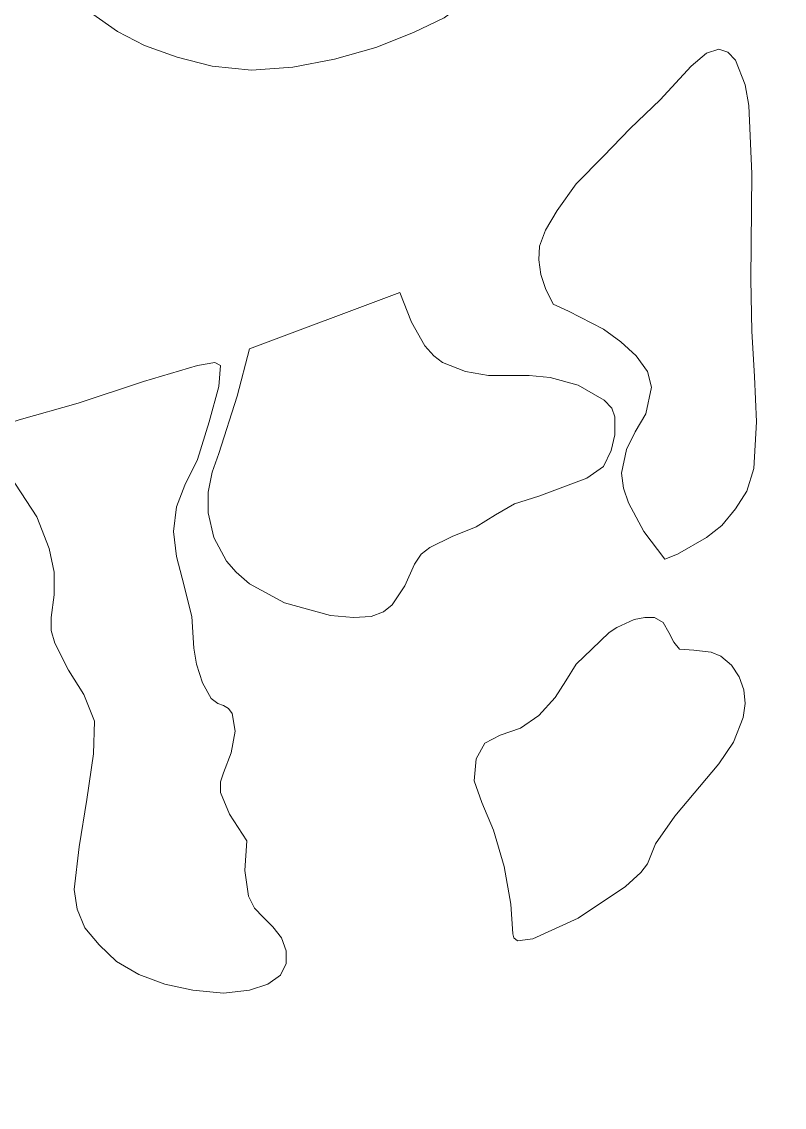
# Model space of a CAD drawing. Header units: centimetres. Extents: x -9.5 to 4.7, y -9.1 to 10.1.
# Drawn here: x -6.871 to -5.005, y -4.301 to -1.647 of the extents above; entities that cross this region are included whole.
import ezdxf

# ---------------------------------------------------------------- set-up
doc = ezdxf.new("R2010")
doc.units = ezdxf.units.CM
doc.header["$MEASUREMENT"] = 0
doc.layers.add('layer 1', color=7, linetype='Continuous')

msp = doc.modelspace()

# ---------------------------------------------------------------- linework, layer by layer
at = {"layer": 'layer 1', "color": 242, "lineweight": 9}
for points, knots in [([(-3.14019, -9.10151), (-3.14019, -9.10151), (-9.54723, -9.10249), (-9.54723, -9.10249), (-9.54723, -9.10249), (-9.54723, -9.10249), (-9.54723, 10.11864), (-9.54723, 10.11864), (-9.54723, 10.11864), (-9.54723, 10.11864), (-3.14019, 10.11864), (-3.14019, 10.11864), (-3.14019, 10.11864), (-3.14019, 10.11864), (-3.14019, -9.10151), (-3.14019, -9.10151)], [0, 0, 0, 0, 0.2, 0.2, 0.2, 0.2, 0.4, 0.4, 0.4, 0.4, 0.6, 0.6, 0.6, 0.6, 1, 1, 1, 1]), ([(-6.7655, -1.57415), (-6.7655, -1.57415), (-6.73276, -1.6031), (-6.73276, -1.6031), (-6.73276, -1.6031), (-6.73276, -1.6031), (-6.63594, -1.67065), (-6.63594, -1.67065), (-6.63594, -1.67065), (-6.63594, -1.67065), (-6.57009, -1.70452), (-6.57009, -1.70452), (-6.57009, -1.70452), (-6.57009, -1.70452), (-6.49, -1.73347), (-6.49, -1.73347), (-6.49, -1.73347), (-6.49, -1.73347), (-6.40493, -1.75533), (-6.40493, -1.75533), (-6.40493, -1.75533), (-6.40493, -1.75533), (-6.30847, -1.76498), (-6.30847, -1.76498), (-6.30847, -1.76498), (-6.30847, -1.76498), (-6.20702, -1.75769), (-6.20702, -1.75769), (-6.20702, -1.75769), (-6.20702, -1.75769), (-6.10558, -1.73839), (-6.10558, -1.73839), (-6.10558, -1.73839), (-6.10558, -1.73839), (-6.00413, -1.70944), (-6.00413, -1.70944), (-6.00413, -1.70944), (-6.00413, -1.70944), (-5.9123, -1.67321), (-5.9123, -1.67321), (-5.9123, -1.67321), (-5.9123, -1.67321), (-5.83684, -1.63697), (-5.83684, -1.63697), (-5.83684, -1.63697), (-5.83684, -1.63697), (-5.78024, -1.59581), (-5.78024, -1.59581), (-5.78024, -1.59581), (-5.78024, -1.59581), (-5.74963, -1.55957), (-5.74963, -1.55957), (-5.74963, -1.55957), (-5.74963, -1.55957), (-5.745, -1.545), (-5.745, -1.545), (-5.745, -1.545), (-5.745, -1.545), (-5.74714, -1.53062), (-5.74714, -1.53062), (-5.74714, -1.53062), (-5.74714, -1.53062), (-5.77811, -1.49202), (-5.77811, -1.49202), (-5.77811, -1.49202), (-5.77811, -1.49202), (-5.81085, -1.46051), (-5.81085, -1.46051), (-5.81085, -1.46051), (-5.81085, -1.46051), (-5.84147, -1.4292), (-5.84147, -1.4292), (-5.84147, -1.4292), (-5.84147, -1.4292), (-5.86745, -1.37347), (-5.86745, -1.37347), (-5.86745, -1.37347), (-5.86745, -1.37347), (-5.88418, -1.34688), (-5.88418, -1.34688), (-5.88418, -1.34688), (-5.88418, -1.34688), (-5.90767, -1.33487), (-5.90767, -1.33487), (-5.90767, -1.33487), (-5.90767, -1.33487), (-5.93366, -1.3325), (-5.93366, -1.3325), (-5.93366, -1.3325), (-5.93366, -1.3325), (-5.96427, -1.33979), (-5.96427, -1.33979), (-5.96427, -1.33979), (-5.96427, -1.33979), (-6.01374, -1.36145), (-6.01374, -1.36145), (-6.01374, -1.36145), (-6.01374, -1.36145), (-6.03724, -1.37347), (-6.03724, -1.37347), (-6.03724, -1.37347), (-6.03724, -1.37347), (-6.05361, -1.36874), (-6.05361, -1.36874), (-6.05361, -1.36874), (-6.05361, -1.36874), (-6.08671, -1.34688), (-6.08671, -1.34688), (-6.08671, -1.34688), (-6.08671, -1.34688), (-6.10558, -1.32285), (-6.10558, -1.32285), (-6.10558, -1.32285), (-6.10558, -1.32285), (-6.11982, -1.2939), (-6.11982, -1.2939), (-6.11982, -1.2939), (-6.11982, -1.2939), (-6.12444, -1.25274), (-6.12444, -1.25274), (-6.12444, -1.25274), (-6.12444, -1.25274), (-6.12195, -1.20193), (-6.12195, -1.20193), (-6.12195, -1.20193), (-6.12195, -1.20193), (-6.11982, -1.14876), (-6.11982, -1.14876), (-6.11982, -1.14876), (-6.11982, -1.14876), (-6.12907, -1.11745), (-6.12907, -1.11745), (-6.12907, -1.11745), (-6.12907, -1.11745), (-6.1458, -1.09578), (-6.1458, -1.09578), (-6.1458, -1.09578), (-6.1458, -1.09578), (-6.1668, -1.08121), (-6.1668, -1.08121), (-6.1668, -1.08121), (-6.1668, -1.08121), (-6.21414, -1.06427), (-6.21414, -1.06427), (-6.21414, -1.06427), (-6.21414, -1.06427), (-6.23052, -1.05462), (-6.23052, -1.05462), (-6.23052, -1.05462), (-6.23052, -1.05462), (-6.23763, -1.03532), (-6.23763, -1.03532), (-6.23763, -1.03532), (-6.23763, -1.03532), (-6.24475, -1.01602), (-6.24475, -1.01602), (-6.24475, -1.01602), (-6.24475, -1.01602), (-6.2565, -1.00637), (-6.2565, -1.00637), (-6.2565, -1.00637), (-6.2565, -1.00637), (-6.28711, -1.00145), (-6.28711, -1.00145), (-6.28711, -1.00145), (-6.28711, -1.00145), (-6.35794, -1.01602), (-6.35794, -1.01602), (-6.35794, -1.01602), (-6.35794, -1.01602), (-6.40956, -1.03296), (-6.40956, -1.03296), (-6.40956, -1.03296), (-6.40956, -1.03296), (-6.48039, -1.06191), (-6.48039, -1.06191), (-6.48039, -1.06191), (-6.48039, -1.06191), (-6.57222, -1.10543), (-6.57222, -1.10543), (-6.57222, -1.10543), (-6.57222, -1.10543), (-6.59109, -1.19228), (-6.59109, -1.19228), (-6.59109, -1.19228), (-6.59109, -1.19228), (-6.60533, -1.26476), (-6.60533, -1.26476), (-6.60533, -1.26476), (-6.60533, -1.26476), (-6.61245, -1.3325), (-6.61245, -1.3325), (-6.61245, -1.3325), (-6.61245, -1.3325), (-6.61956, -1.35417), (-6.61956, -1.35417), (-6.61956, -1.35417), (-6.61956, -1.35417), (-6.63843, -1.36874), (-6.63843, -1.36874), (-6.63843, -1.36874), (-6.63843, -1.36874), (-6.69716, -1.38804), (-6.69716, -1.38804), (-6.69716, -1.38804), (-6.69716, -1.38804), (-6.75625, -1.40261), (-6.75625, -1.40261), (-6.75625, -1.40261), (-6.75625, -1.40261), (-6.77511, -1.41226), (-6.77511, -1.41226), (-6.77511, -1.41226), (-6.77511, -1.41226), (-6.78223, -1.42664), (-6.78223, -1.42664), (-6.78223, -1.42664), (-6.78223, -1.42664), (-6.77262, -1.51605), (-6.77262, -1.51605), (-6.77262, -1.51605), (-6.77262, -1.51605), (-6.7655, -1.57415), (-6.7655, -1.57415)], [0, 0, 0, 0, 0.0175439, 0.0175439, 0.0175439, 0.0175439, 0.0350877, 0.0350877, 0.0350877, 0.0350877, 0.0526316, 0.0526316, 0.0526316, 0.0526316, 0.0701754, 0.0701754, 0.0701754, 0.0701754, 0.0877193, 0.0877193, 0.0877193, 0.0877193, 0.1052632, 0.1052632, 0.1052632, 0.1052632, 0.122807, 0.122807, 0.122807, 0.122807, 0.1403509, 0.1403509, 0.1403509, 0.1403509, 0.1578947, 0.1578947, 0.1578947, 0.1578947, 0.1754386, 0.1754386, 0.1754386, 0.1754386, 0.1929825, 0.1929825, 0.1929825, 0.1929825, 0.2105263, 0.2105263, 0.2105263, 0.2105263, 0.2280702, 0.2280702, 0.2280702, 0.2280702, 0.245614, 0.245614, 0.245614, 0.245614, 0.2631579, 0.2631579, 0.2631579, 0.2631579, 0.2807018, 0.2807018, 0.2807018, 0.2807018, 0.2982456, 0.2982456, 0.2982456, 0.2982456, 0.3157895, 0.3157895, 0.3157895, 0.3157895, 0.3333333, 0.3333333, 0.3333333, 0.3333333, 0.3508772, 0.3508772, 0.3508772, 0.3508772, 0.3684211, 0.3684211, 0.3684211, 0.3684211, 0.3859649, 0.3859649, 0.3859649, 0.3859649, 0.4035088, 0.4035088, 0.4035088, 0.4035088, 0.4210526, 0.4210526, 0.4210526, 0.4210526, 0.4385965, 0.4385965, 0.4385965, 0.4385965, 0.4561404, 0.4561404, 0.4561404, 0.4561404, 0.4736842, 0.4736842, 0.4736842, 0.4736842, 0.4912281, 0.4912281, 0.4912281, 0.4912281, 0.5087719, 0.5087719, 0.5087719, 0.5087719, 0.5263158, 0.5263158, 0.5263158, 0.5263158, 0.5438596, 0.5438596, 0.5438596, 0.5438596, 0.5614035, 0.5614035, 0.5614035, 0.5614035, 0.5789474, 0.5789474, 0.5789474, 0.5789474, 0.5964912, 0.5964912, 0.5964912, 0.5964912, 0.6140351, 0.6140351, 0.6140351, 0.6140351, 0.6315789, 0.6315789, 0.6315789, 0.6315789, 0.6491228, 0.6491228, 0.6491228, 0.6491228, 0.6666667, 0.6666667, 0.6666667, 0.6666667, 0.6842105, 0.6842105, 0.6842105, 0.6842105, 0.7017544, 0.7017544, 0.7017544, 0.7017544, 0.7192982, 0.7192982, 0.7192982, 0.7192982, 0.7368421, 0.7368421, 0.7368421, 0.7368421, 0.754386, 0.754386, 0.754386, 0.754386, 0.7719298, 0.7719298, 0.7719298, 0.7719298, 0.7894737, 0.7894737, 0.7894737, 0.7894737, 0.8070175, 0.8070175, 0.8070175, 0.8070175, 0.8245614, 0.8245614, 0.8245614, 0.8245614, 0.8421053, 0.8421053, 0.8421053, 0.8421053, 0.8596491, 0.8596491, 0.8596491, 0.8596491, 0.877193, 0.877193, 0.877193, 0.877193, 0.8947368, 0.8947368, 0.8947368, 0.8947368, 0.9122807, 0.9122807, 0.9122807, 0.9122807, 0.9298246, 0.9298246, 0.9298246, 0.9298246, 0.9473684, 0.9473684, 0.9473684, 0.9473684, 0.9649123, 0.9649123, 0.9649123, 0.9649123, 1, 1, 1, 1]), ([(-5.57059, -2.33748), (-5.57059, -2.33748), (-5.53286, -2.35441), (-5.53286, -2.35441), (-5.53286, -2.35441), (-5.53286, -2.35441), (-5.44779, -2.39794), (-5.44779, -2.39794), (-5.44779, -2.39794), (-5.44779, -2.39794), (-5.40543, -2.42945), (-5.40543, -2.42945), (-5.40543, -2.42945), (-5.40543, -2.42945), (-5.3677, -2.46312), (-5.3677, -2.46312), (-5.3677, -2.46312), (-5.3677, -2.46312), (-5.33958, -2.50192), (-5.33958, -2.50192), (-5.33958, -2.50192), (-5.33958, -2.50192), (-5.32997, -2.54052), (-5.32997, -2.54052), (-5.32997, -2.54052), (-5.32997, -2.54052), (-5.34421, -2.60571), (-5.34421, -2.60571), (-5.34421, -2.60571), (-5.34421, -2.60571), (-5.37019, -2.64923), (-5.37019, -2.64923), (-5.37019, -2.64923), (-5.37019, -2.64923), (-5.39119, -2.69275), (-5.39119, -2.69275), (-5.39119, -2.69275), (-5.39119, -2.69275), (-5.40329, -2.75065), (-5.40329, -2.75065), (-5.40329, -2.75065), (-5.40329, -2.75065), (-5.39831, -2.78689), (-5.39831, -2.78689), (-5.39831, -2.78689), (-5.39831, -2.78689), (-5.38657, -2.82313), (-5.38657, -2.82313), (-5.38657, -2.82313), (-5.38657, -2.82313), (-5.34883, -2.89324), (-5.34883, -2.89324), (-5.34883, -2.89324), (-5.34883, -2.89324), (-5.29722, -2.96098), (-5.29722, -2.96098), (-5.29722, -2.96098), (-5.29722, -2.96098), (-5.26661, -2.94877), (-5.26661, -2.94877), (-5.26661, -2.94877), (-5.26661, -2.94877), (-5.19578, -2.90781), (-5.19578, -2.90781), (-5.19578, -2.90781), (-5.19578, -2.90781), (-5.15805, -2.87866), (-5.15805, -2.87866), (-5.15805, -2.87866), (-5.15805, -2.87866), (-5.12494, -2.8377), (-5.12494, -2.8377), (-5.12494, -2.8377), (-5.12494, -2.8377), (-5.09682, -2.79418), (-5.09682, -2.79418), (-5.09682, -2.79418), (-5.09682, -2.79418), (-5.0801, -2.73864), (-5.0801, -2.73864), (-5.0801, -2.73864), (-5.0801, -2.73864), (-5.07298, -2.62501), (-5.07298, -2.62501), (-5.07298, -2.62501), (-5.07298, -2.62501), (-5.07796, -2.51393), (-5.07796, -2.51393), (-5.07796, -2.51393), (-5.07796, -2.51393), (-5.08508, -2.40286), (-5.08508, -2.40286), (-5.08508, -2.40286), (-5.08508, -2.40286), (-5.08721, -2.27721), (-5.08721, -2.27721), (-5.08721, -2.27721), (-5.08721, -2.27721), (-5.08508, -2.01864), (-5.08508, -2.01864), (-5.08508, -2.01864), (-5.08508, -2.01864), (-5.09184, -1.85183), (-5.09184, -1.85183), (-5.09184, -1.85183), (-5.09184, -1.85183), (-5.10145, -1.80122), (-5.10145, -1.80122), (-5.10145, -1.80122), (-5.10145, -1.80122), (-5.12494, -1.74076), (-5.12494, -1.74076), (-5.12494, -1.74076), (-5.12494, -1.74076), (-5.14381, -1.72146), (-5.14381, -1.72146), (-5.14381, -1.72146), (-5.14381, -1.72146), (-5.16517, -1.71417), (-5.16517, -1.71417), (-5.16517, -1.71417), (-5.16517, -1.71417), (-5.19578, -1.72382), (-5.19578, -1.72382), (-5.19578, -1.72382), (-5.19578, -1.72382), (-5.23351, -1.75533), (-5.23351, -1.75533), (-5.23351, -1.75533), (-5.23351, -1.75533), (-5.30897, -1.83745), (-5.30897, -1.83745), (-5.30897, -1.83745), (-5.30897, -1.83745), (-5.38194, -1.90756), (-5.38194, -1.90756), (-5.38194, -1.90756), (-5.38194, -1.90756), (-5.44779, -1.97511), (-5.44779, -1.97511), (-5.44779, -1.97511), (-5.44779, -1.97511), (-5.51399, -2.04286), (-5.51399, -2.04286), (-5.51399, -2.04286), (-5.51399, -2.04286), (-5.56098, -2.10805), (-5.56098, -2.10805), (-5.56098, -2.10805), (-5.56098, -2.10805), (-5.58945, -2.15629), (-5.58945, -2.15629), (-5.58945, -2.15629), (-5.58945, -2.15629), (-5.60369, -2.19509), (-5.60369, -2.19509), (-5.60369, -2.19509), (-5.60369, -2.19509), (-5.60583, -2.22877), (-5.60583, -2.22877), (-5.60583, -2.22877), (-5.60583, -2.22877), (-5.6012, -2.265), (-5.6012, -2.265), (-5.6012, -2.265), (-5.6012, -2.265), (-5.58945, -2.29888), (-5.58945, -2.29888), (-5.58945, -2.29888), (-5.58945, -2.29888), (-5.57059, -2.33748), (-5.57059, -2.33748)], [0, 0, 0, 0, 0.0227273, 0.0227273, 0.0227273, 0.0227273, 0.0454545, 0.0454545, 0.0454545, 0.0454545, 0.0681818, 0.0681818, 0.0681818, 0.0681818, 0.0909091, 0.0909091, 0.0909091, 0.0909091, 0.1136364, 0.1136364, 0.1136364, 0.1136364, 0.1363636, 0.1363636, 0.1363636, 0.1363636, 0.1590909, 0.1590909, 0.1590909, 0.1590909, 0.1818182, 0.1818182, 0.1818182, 0.1818182, 0.2045455, 0.2045455, 0.2045455, 0.2045455, 0.2272727, 0.2272727, 0.2272727, 0.2272727, 0.25, 0.25, 0.25, 0.25, 0.2727273, 0.2727273, 0.2727273, 0.2727273, 0.2954545, 0.2954545, 0.2954545, 0.2954545, 0.3181818, 0.3181818, 0.3181818, 0.3181818, 0.3409091, 0.3409091, 0.3409091, 0.3409091, 0.3636364, 0.3636364, 0.3636364, 0.3636364, 0.3863636, 0.3863636, 0.3863636, 0.3863636, 0.4090909, 0.4090909, 0.4090909, 0.4090909, 0.4318182, 0.4318182, 0.4318182, 0.4318182, 0.4545455, 0.4545455, 0.4545455, 0.4545455, 0.4772727, 0.4772727, 0.4772727, 0.4772727, 0.5, 0.5, 0.5, 0.5, 0.5227273, 0.5227273, 0.5227273, 0.5227273, 0.5454545, 0.5454545, 0.5454545, 0.5454545, 0.5681818, 0.5681818, 0.5681818, 0.5681818, 0.5909091, 0.5909091, 0.5909091, 0.5909091, 0.6136364, 0.6136364, 0.6136364, 0.6136364, 0.6363636, 0.6363636, 0.6363636, 0.6363636, 0.6590909, 0.6590909, 0.6590909, 0.6590909, 0.6818182, 0.6818182, 0.6818182, 0.6818182, 0.7045455, 0.7045455, 0.7045455, 0.7045455, 0.7272727, 0.7272727, 0.7272727, 0.7272727, 0.75, 0.75, 0.75, 0.75, 0.7727273, 0.7727273, 0.7727273, 0.7727273, 0.7954545, 0.7954545, 0.7954545, 0.7954545, 0.8181818, 0.8181818, 0.8181818, 0.8181818, 0.8409091, 0.8409091, 0.8409091, 0.8409091, 0.8636364, 0.8636364, 0.8636364, 0.8636364, 0.8863636, 0.8863636, 0.8863636, 0.8863636, 0.9090909, 0.9090909, 0.9090909, 0.9090909, 0.9318182, 0.9318182, 0.9318182, 0.9318182, 0.9545455, 0.9545455, 0.9545455, 0.9545455, 1, 1, 1, 1]), ([(-6.31309, -2.44619), (-6.31309, -2.44619), (-5.9454, -2.30853), (-5.9454, -2.30853), (-5.9454, -2.30853), (-5.9454, -2.30853), (-5.91693, -2.381), (-5.91693, -2.381), (-5.91693, -2.381), (-5.91693, -2.381), (-5.88418, -2.4391), (-5.88418, -2.4391), (-5.88418, -2.4391), (-5.88418, -2.4391), (-5.86282, -2.46312), (-5.86282, -2.46312), (-5.86282, -2.46312), (-5.86282, -2.46312), (-5.84147, -2.48006), (-5.84147, -2.48006), (-5.84147, -2.48006), (-5.84147, -2.48006), (-5.78487, -2.50192), (-5.78487, -2.50192), (-5.78487, -2.50192), (-5.78487, -2.50192), (-5.72863, -2.51157), (-5.72863, -2.51157), (-5.72863, -2.51157), (-5.72863, -2.51157), (-5.62932, -2.51157), (-5.62932, -2.51157), (-5.62932, -2.51157), (-5.62932, -2.51157), (-5.57771, -2.5163), (-5.57771, -2.5163), (-5.57771, -2.5163), (-5.57771, -2.5163), (-5.50937, -2.5356), (-5.50937, -2.5356), (-5.50937, -2.5356), (-5.50937, -2.5356), (-5.44565, -2.57183), (-5.44565, -2.57183), (-5.44565, -2.57183), (-5.44565, -2.57183), (-5.42679, -2.59113), (-5.42679, -2.59113), (-5.42679, -2.59113), (-5.42679, -2.59113), (-5.41967, -2.61299), (-5.41967, -2.61299), (-5.41967, -2.61299), (-5.41967, -2.61299), (-5.41967, -2.65652), (-5.41967, -2.65652), (-5.41967, -2.65652), (-5.41967, -2.65652), (-5.42892, -2.69512), (-5.42892, -2.69512), (-5.42892, -2.69512), (-5.42892, -2.69512), (-5.44779, -2.73372), (-5.44779, -2.73372), (-5.44779, -2.73372), (-5.44779, -2.73372), (-5.48801, -2.76286), (-5.48801, -2.76286), (-5.48801, -2.76286), (-5.48801, -2.76286), (-5.60583, -2.80619), (-5.60583, -2.80619), (-5.60583, -2.80619), (-5.60583, -2.80619), (-5.66492, -2.82549), (-5.66492, -2.82549), (-5.66492, -2.82549), (-5.66492, -2.82549), (-5.7119, -2.85208), (-5.7119, -2.85208), (-5.7119, -2.85208), (-5.7119, -2.85208), (-5.75924, -2.88122), (-5.75924, -2.88122), (-5.75924, -2.88122), (-5.75924, -2.88122), (-5.81797, -2.90525), (-5.81797, -2.90525), (-5.81797, -2.90525), (-5.81797, -2.90525), (-5.87208, -2.93184), (-5.87208, -2.93184), (-5.87208, -2.93184), (-5.87208, -2.93184), (-5.89343, -2.94877), (-5.89343, -2.94877), (-5.89343, -2.94877), (-5.89343, -2.94877), (-5.90981, -2.973), (-5.90981, -2.973), (-5.90981, -2.973), (-5.90981, -2.973), (-5.93366, -3.02617), (-5.93366, -3.02617), (-5.93366, -3.02617), (-5.93366, -3.02617), (-5.96427, -3.07206), (-5.96427, -3.07206), (-5.96427, -3.07206), (-5.96427, -3.07206), (-5.98527, -3.08899), (-5.98527, -3.08899), (-5.98527, -3.08899), (-5.98527, -3.08899), (-6.01588, -3.10101), (-6.01588, -3.10101), (-6.01588, -3.10101), (-6.01588, -3.10101), (-6.05859, -3.10337), (-6.05859, -3.10337), (-6.05859, -3.10337), (-6.05859, -3.10337), (-6.11519, -3.09864), (-6.11519, -3.09864), (-6.11519, -3.09864), (-6.11519, -3.09864), (-6.22802, -3.06713), (-6.22802, -3.06713), (-6.22802, -3.06713), (-6.22802, -3.06713), (-6.31309, -3.02125), (-6.31309, -3.02125), (-6.31309, -3.02125), (-6.31309, -3.02125), (-6.3462, -2.9923), (-6.3462, -2.9923), (-6.3462, -2.9923), (-6.3462, -2.9923), (-6.36969, -2.96571), (-6.36969, -2.96571), (-6.36969, -2.96571), (-6.36969, -2.96571), (-6.4003, -2.90781), (-6.4003, -2.90781), (-6.4003, -2.90781), (-6.4003, -2.90781), (-6.41454, -2.84735), (-6.41454, -2.84735), (-6.41454, -2.84735), (-6.41454, -2.84735), (-6.41454, -2.79654), (-6.41454, -2.79654), (-6.41454, -2.79654), (-6.41454, -2.79654), (-6.40493, -2.74829), (-6.40493, -2.74829), (-6.40493, -2.74829), (-6.40493, -2.74829), (-6.38856, -2.7024), (-6.38856, -2.7024), (-6.38856, -2.7024), (-6.38856, -2.7024), (-6.34371, -2.56218), (-6.34371, -2.56218), (-6.34371, -2.56218), (-6.34371, -2.56218), (-6.31309, -2.44619), (-6.31309, -2.44619)], [0, 0, 0, 0, 0.0232558, 0.0232558, 0.0232558, 0.0232558, 0.0465116, 0.0465116, 0.0465116, 0.0465116, 0.0697674, 0.0697674, 0.0697674, 0.0697674, 0.0930233, 0.0930233, 0.0930233, 0.0930233, 0.1162791, 0.1162791, 0.1162791, 0.1162791, 0.1395349, 0.1395349, 0.1395349, 0.1395349, 0.1627907, 0.1627907, 0.1627907, 0.1627907, 0.1860465, 0.1860465, 0.1860465, 0.1860465, 0.2093023, 0.2093023, 0.2093023, 0.2093023, 0.2325581, 0.2325581, 0.2325581, 0.2325581, 0.255814, 0.255814, 0.255814, 0.255814, 0.2790698, 0.2790698, 0.2790698, 0.2790698, 0.3023256, 0.3023256, 0.3023256, 0.3023256, 0.3255814, 0.3255814, 0.3255814, 0.3255814, 0.3488372, 0.3488372, 0.3488372, 0.3488372, 0.372093, 0.372093, 0.372093, 0.372093, 0.3953488, 0.3953488, 0.3953488, 0.3953488, 0.4186047, 0.4186047, 0.4186047, 0.4186047, 0.4418605, 0.4418605, 0.4418605, 0.4418605, 0.4651163, 0.4651163, 0.4651163, 0.4651163, 0.4883721, 0.4883721, 0.4883721, 0.4883721, 0.5116279, 0.5116279, 0.5116279, 0.5116279, 0.5348837, 0.5348837, 0.5348837, 0.5348837, 0.5581395, 0.5581395, 0.5581395, 0.5581395, 0.5813953, 0.5813953, 0.5813953, 0.5813953, 0.6046512, 0.6046512, 0.6046512, 0.6046512, 0.627907, 0.627907, 0.627907, 0.627907, 0.6511628, 0.6511628, 0.6511628, 0.6511628, 0.6744186, 0.6744186, 0.6744186, 0.6744186, 0.6976744, 0.6976744, 0.6976744, 0.6976744, 0.7209302, 0.7209302, 0.7209302, 0.7209302, 0.744186, 0.744186, 0.744186, 0.744186, 0.7674419, 0.7674419, 0.7674419, 0.7674419, 0.7906977, 0.7906977, 0.7906977, 0.7906977, 0.8139535, 0.8139535, 0.8139535, 0.8139535, 0.8372093, 0.8372093, 0.8372093, 0.8372093, 0.8604651, 0.8604651, 0.8604651, 0.8604651, 0.8837209, 0.8837209, 0.8837209, 0.8837209, 0.9069767, 0.9069767, 0.9069767, 0.9069767, 0.9302326, 0.9302326, 0.9302326, 0.9302326, 0.9534884, 0.9534884, 0.9534884, 0.9534884, 1, 1, 1, 1]), ([(-6.38393, -2.48735), (-6.38393, -2.48735), (-6.38856, -2.53816), (-6.38856, -2.53816), (-6.38856, -2.53816), (-6.38856, -2.53816), (-6.41205, -2.62501), (-6.41205, -2.62501), (-6.41205, -2.62501), (-6.41205, -2.62501), (-6.44052, -2.71678), (-6.44052, -2.71678), (-6.44052, -2.71678), (-6.44052, -2.71678), (-6.47114, -2.7796), (-6.47114, -2.7796), (-6.47114, -2.7796), (-6.47114, -2.7796), (-6.49214, -2.83278), (-6.49214, -2.83278), (-6.49214, -2.83278), (-6.49214, -2.83278), (-6.49925, -2.89324), (-6.49925, -2.89324), (-6.49925, -2.89324), (-6.49925, -2.89324), (-6.49214, -2.9537), (-6.49214, -2.9537), (-6.49214, -2.9537), (-6.49214, -2.9537), (-6.4779, -3.00687), (-6.4779, -3.00687), (-6.4779, -3.00687), (-6.4779, -3.00687), (-6.45441, -3.10101), (-6.45441, -3.10101), (-6.45441, -3.10101), (-6.45441, -3.10101), (-6.44978, -3.1784), (-6.44978, -3.1784), (-6.44978, -3.1784), (-6.44978, -3.1784), (-6.44266, -3.217), (-6.44266, -3.217), (-6.44266, -3.217), (-6.44266, -3.217), (-6.42842, -3.26289), (-6.42842, -3.26289), (-6.42842, -3.26289), (-6.42842, -3.26289), (-6.40742, -3.30149), (-6.40742, -3.30149), (-6.40742, -3.30149), (-6.40742, -3.30149), (-6.39069, -3.3137), (-6.39069, -3.3137), (-6.39069, -3.3137), (-6.39069, -3.3137), (-6.37681, -3.31843), (-6.37681, -3.31843), (-6.37681, -3.31843), (-6.37681, -3.31843), (-6.36506, -3.32571), (-6.36506, -3.32571), (-6.36506, -3.32571), (-6.36506, -3.32571), (-6.35545, -3.33773), (-6.35545, -3.33773), (-6.35545, -3.33773), (-6.35545, -3.33773), (-6.34833, -3.38125), (-6.34833, -3.38125), (-6.34833, -3.38125), (-6.34833, -3.38125), (-6.35794, -3.43442), (-6.35794, -3.43442), (-6.35794, -3.43442), (-6.35794, -3.43442), (-6.37681, -3.48267), (-6.37681, -3.48267), (-6.37681, -3.48267), (-6.37681, -3.48267), (-6.38393, -3.50453), (-6.38393, -3.50453), (-6.38393, -3.50453), (-6.38393, -3.50453), (-6.38393, -3.53112), (-6.38393, -3.53112), (-6.38393, -3.53112), (-6.38393, -3.53112), (-6.36257, -3.58429), (-6.36257, -3.58429), (-6.36257, -3.58429), (-6.36257, -3.58429), (-6.32021, -3.64948), (-6.32021, -3.64948), (-6.32021, -3.64948), (-6.32021, -3.64948), (-6.32484, -3.72195), (-6.32484, -3.72195), (-6.32484, -3.72195), (-6.32484, -3.72195), (-6.31559, -3.78477), (-6.31559, -3.78477), (-6.31559, -3.78477), (-6.31559, -3.78477), (-6.30135, -3.81372), (-6.30135, -3.81372), (-6.30135, -3.81372), (-6.30135, -3.81372), (-6.27999, -3.83558), (-6.27999, -3.83558), (-6.27999, -3.83558), (-6.27999, -3.83558), (-6.2565, -3.85961), (-6.2565, -3.85961), (-6.2565, -3.85961), (-6.2565, -3.85961), (-6.23514, -3.8862), (-6.23514, -3.8862), (-6.23514, -3.8862), (-6.23514, -3.8862), (-6.2234, -3.91771), (-6.2234, -3.91771), (-6.2234, -3.91771), (-6.2234, -3.91771), (-6.2234, -3.94902), (-6.2234, -3.94902), (-6.2234, -3.94902), (-6.2234, -3.94902), (-6.23763, -3.97797), (-6.23763, -3.97797), (-6.23763, -3.97797), (-6.23763, -3.97797), (-6.26825, -3.99983), (-6.26825, -3.99983), (-6.26825, -3.99983), (-6.26825, -3.99983), (-6.31309, -4.01421), (-6.31309, -4.01421), (-6.31309, -4.01421), (-6.31309, -4.01421), (-6.37681, -4.02149), (-6.37681, -4.02149), (-6.37681, -4.02149), (-6.37681, -4.02149), (-6.45227, -4.01421), (-6.45227, -4.01421), (-6.45227, -4.01421), (-6.45227, -4.01421), (-6.52061, -3.99983), (-6.52061, -3.99983), (-6.52061, -3.99983), (-6.52061, -3.99983), (-6.58397, -3.97561), (-6.58397, -3.97561), (-6.58397, -3.97561), (-6.58397, -3.97561), (-6.63843, -3.94429), (-6.63843, -3.94429), (-6.63843, -3.94429), (-6.63843, -3.94429), (-6.68079, -3.90313), (-6.68079, -3.90313), (-6.68079, -3.90313), (-6.68079, -3.90313), (-6.71603, -3.86217), (-6.71603, -3.86217), (-6.71603, -3.86217), (-6.71603, -3.86217), (-6.73489, -3.81609), (-6.73489, -3.81609), (-6.73489, -3.81609), (-6.73489, -3.81609), (-6.74201, -3.76784), (-6.74201, -3.76784), (-6.74201, -3.76784), (-6.74201, -3.76784), (-6.73026, -3.66405), (-6.73026, -3.66405), (-6.73026, -3.66405), (-6.73026, -3.66405), (-6.7114, -3.54805), (-6.7114, -3.54805), (-6.7114, -3.54805), (-6.7114, -3.54805), (-6.69503, -3.43678), (-6.69503, -3.43678), (-6.69503, -3.43678), (-6.69503, -3.43678), (-6.69253, -3.35703), (-6.69253, -3.35703), (-6.69253, -3.35703), (-6.69253, -3.35703), (-6.71852, -3.29184), (-6.71852, -3.29184), (-6.71852, -3.29184), (-6.71852, -3.29184), (-6.75625, -3.23158), (-6.75625, -3.23158), (-6.75625, -3.23158), (-6.75625, -3.23158), (-6.78935, -3.16619), (-6.78935, -3.16619), (-6.78935, -3.16619), (-6.78935, -3.16619), (-6.79861, -3.13488), (-6.79861, -3.13488), (-6.79861, -3.13488), (-6.79861, -3.13488), (-6.79861, -3.10337), (-6.79861, -3.10337), (-6.79861, -3.10337), (-6.79861, -3.10337), (-6.79149, -3.04783), (-6.79149, -3.04783), (-6.79149, -3.04783), (-6.79149, -3.04783), (-6.79149, -2.9923), (-6.79149, -2.9923), (-6.79149, -2.9923), (-6.79149, -2.9923), (-6.80323, -2.9344), (-6.80323, -2.9344), (-6.80323, -2.9344), (-6.80323, -2.9344), (-6.83384, -2.857), (-6.83384, -2.857), (-6.83384, -2.857), (-6.83384, -2.857), (-6.88581, -2.77724), (-6.88581, -2.77724), (-6.88581, -2.77724), (-6.88581, -2.77724), (-6.93315, -2.70969), (-6.93315, -2.70969), (-6.93315, -2.70969), (-6.93315, -2.70969), (-6.9449, -2.68054), (-6.9449, -2.68054), (-6.9449, -2.68054), (-6.9449, -2.68054), (-6.94241, -2.65396), (-6.94241, -2.65396), (-6.94241, -2.65396), (-6.94241, -2.65396), (-6.92141, -2.63466), (-6.92141, -2.63466), (-6.92141, -2.63466), (-6.92141, -2.63466), (-6.87656, -2.62028), (-6.87656, -2.62028), (-6.87656, -2.62028), (-6.87656, -2.62028), (-6.73276, -2.57912), (-6.73276, -2.57912), (-6.73276, -2.57912), (-6.73276, -2.57912), (-6.57222, -2.52595), (-6.57222, -2.52595), (-6.57222, -2.52595), (-6.57222, -2.52595), (-6.44052, -2.48735), (-6.44052, -2.48735), (-6.44052, -2.48735), (-6.44052, -2.48735), (-6.39781, -2.48006), (-6.39781, -2.48006), (-6.39781, -2.48006), (-6.39781, -2.48006), (-6.38393, -2.48735), (-6.38393, -2.48735)], [0, 0, 0, 0, 0.0144928, 0.0144928, 0.0144928, 0.0144928, 0.0289855, 0.0289855, 0.0289855, 0.0289855, 0.0434783, 0.0434783, 0.0434783, 0.0434783, 0.057971, 0.057971, 0.057971, 0.057971, 0.0724638, 0.0724638, 0.0724638, 0.0724638, 0.0869565, 0.0869565, 0.0869565, 0.0869565, 0.1014493, 0.1014493, 0.1014493, 0.1014493, 0.115942, 0.115942, 0.115942, 0.115942, 0.1304348, 0.1304348, 0.1304348, 0.1304348, 0.1449275, 0.1449275, 0.1449275, 0.1449275, 0.1594203, 0.1594203, 0.1594203, 0.1594203, 0.173913, 0.173913, 0.173913, 0.173913, 0.1884058, 0.1884058, 0.1884058, 0.1884058, 0.2028986, 0.2028986, 0.2028986, 0.2028986, 0.2173913, 0.2173913, 0.2173913, 0.2173913, 0.2318841, 0.2318841, 0.2318841, 0.2318841, 0.2463768, 0.2463768, 0.2463768, 0.2463768, 0.2608696, 0.2608696, 0.2608696, 0.2608696, 0.2753623, 0.2753623, 0.2753623, 0.2753623, 0.2898551, 0.2898551, 0.2898551, 0.2898551, 0.3043478, 0.3043478, 0.3043478, 0.3043478, 0.3188406, 0.3188406, 0.3188406, 0.3188406, 0.3333333, 0.3333333, 0.3333333, 0.3333333, 0.3478261, 0.3478261, 0.3478261, 0.3478261, 0.3623188, 0.3623188, 0.3623188, 0.3623188, 0.3768116, 0.3768116, 0.3768116, 0.3768116, 0.3913043, 0.3913043, 0.3913043, 0.3913043, 0.4057971, 0.4057971, 0.4057971, 0.4057971, 0.4202899, 0.4202899, 0.4202899, 0.4202899, 0.4347826, 0.4347826, 0.4347826, 0.4347826, 0.4492754, 0.4492754, 0.4492754, 0.4492754, 0.4637681, 0.4637681, 0.4637681, 0.4637681, 0.4782609, 0.4782609, 0.4782609, 0.4782609, 0.4927536, 0.4927536, 0.4927536, 0.4927536, 0.5072464, 0.5072464, 0.5072464, 0.5072464, 0.5217391, 0.5217391, 0.5217391, 0.5217391, 0.5362319, 0.5362319, 0.5362319, 0.5362319, 0.5507246, 0.5507246, 0.5507246, 0.5507246, 0.5652174, 0.5652174, 0.5652174, 0.5652174, 0.5797101, 0.5797101, 0.5797101, 0.5797101, 0.5942029, 0.5942029, 0.5942029, 0.5942029, 0.6086957, 0.6086957, 0.6086957, 0.6086957, 0.6231884, 0.6231884, 0.6231884, 0.6231884, 0.6376812, 0.6376812, 0.6376812, 0.6376812, 0.6521739, 0.6521739, 0.6521739, 0.6521739, 0.6666667, 0.6666667, 0.6666667, 0.6666667, 0.6811594, 0.6811594, 0.6811594, 0.6811594, 0.6956522, 0.6956522, 0.6956522, 0.6956522, 0.7101449, 0.7101449, 0.7101449, 0.7101449, 0.7246377, 0.7246377, 0.7246377, 0.7246377, 0.7391304, 0.7391304, 0.7391304, 0.7391304, 0.7536232, 0.7536232, 0.7536232, 0.7536232, 0.7681159, 0.7681159, 0.7681159, 0.7681159, 0.7826087, 0.7826087, 0.7826087, 0.7826087, 0.7971014, 0.7971014, 0.7971014, 0.7971014, 0.8115942, 0.8115942, 0.8115942, 0.8115942, 0.826087, 0.826087, 0.826087, 0.826087, 0.8405797, 0.8405797, 0.8405797, 0.8405797, 0.8550725, 0.8550725, 0.8550725, 0.8550725, 0.8695652, 0.8695652, 0.8695652, 0.8695652, 0.884058, 0.884058, 0.884058, 0.884058, 0.8985507, 0.8985507, 0.8985507, 0.8985507, 0.9130435, 0.9130435, 0.9130435, 0.9130435, 0.9275362, 0.9275362, 0.9275362, 0.9275362, 0.942029, 0.942029, 0.942029, 0.942029, 0.9565217, 0.9565217, 0.9565217, 0.9565217, 0.9710145, 0.9710145, 0.9710145, 0.9710145, 1, 1, 1, 1]), ([(-5.66954, -3.87655), (-5.66954, -3.87655), (-5.66705, -3.8862), (-5.66705, -3.8862), (-5.66705, -3.8862), (-5.66705, -3.8862), (-5.6578, -3.89348), (-5.6578, -3.89348), (-5.6578, -3.89348), (-5.6578, -3.89348), (-5.62007, -3.88856), (-5.62007, -3.88856), (-5.62007, -3.88856), (-5.62007, -3.88856), (-5.50937, -3.83795), (-5.50937, -3.83795), (-5.50937, -3.83795), (-5.50937, -3.83795), (-5.39368, -3.76055), (-5.39368, -3.76055), (-5.39368, -3.76055), (-5.39368, -3.76055), (-5.35595, -3.72687), (-5.35595, -3.72687), (-5.35595, -3.72687), (-5.35595, -3.72687), (-5.33958, -3.70501), (-5.33958, -3.70501), (-5.33958, -3.70501), (-5.33958, -3.70501), (-5.32072, -3.65676), (-5.32072, -3.65676), (-5.32072, -3.65676), (-5.32072, -3.65676), (-5.27337, -3.58902), (-5.27337, -3.58902), (-5.27337, -3.58902), (-5.27337, -3.58902), (-5.16517, -3.46101), (-5.16517, -3.46101), (-5.16517, -3.46101), (-5.16517, -3.46101), (-5.12957, -3.40784), (-5.12957, -3.40784), (-5.12957, -3.40784), (-5.12957, -3.40784), (-5.10608, -3.34738), (-5.10608, -3.34738), (-5.10608, -3.34738), (-5.10608, -3.34738), (-5.10145, -3.3137), (-5.10145, -3.3137), (-5.10145, -3.3137), (-5.10145, -3.3137), (-5.10394, -3.27983), (-5.10394, -3.27983), (-5.10394, -3.27983), (-5.10394, -3.27983), (-5.11569, -3.24832), (-5.11569, -3.24832), (-5.11569, -3.24832), (-5.11569, -3.24832), (-5.13455, -3.21937), (-5.13455, -3.21937), (-5.13455, -3.21937), (-5.13455, -3.21937), (-5.16018, -3.1977), (-5.16018, -3.1977), (-5.16018, -3.1977), (-5.16018, -3.1977), (-5.18403, -3.18805), (-5.18403, -3.18805), (-5.18403, -3.18805), (-5.18403, -3.18805), (-5.22639, -3.18313), (-5.22639, -3.18313), (-5.22639, -3.18313), (-5.22639, -3.18313), (-5.26163, -3.18077), (-5.26163, -3.18077), (-5.26163, -3.18077), (-5.26163, -3.18077), (-5.27587, -3.16383), (-5.27587, -3.16383), (-5.27587, -3.16383), (-5.27587, -3.16383), (-5.28761, -3.13961), (-5.28761, -3.13961), (-5.28761, -3.13961), (-5.28761, -3.13961), (-5.30185, -3.11558), (-5.30185, -3.11558), (-5.30185, -3.11558), (-5.30185, -3.11558), (-5.32285, -3.10337), (-5.32285, -3.10337), (-5.32285, -3.10337), (-5.32285, -3.10337), (-5.3467, -3.10337), (-5.3467, -3.10337), (-5.3467, -3.10337), (-5.3467, -3.10337), (-5.37268, -3.10829), (-5.37268, -3.10829), (-5.37268, -3.10829), (-5.37268, -3.10829), (-5.41504, -3.12759), (-5.41504, -3.12759), (-5.41504, -3.12759), (-5.41504, -3.12759), (-5.43391, -3.13961), (-5.43391, -3.13961), (-5.43391, -3.13961), (-5.43391, -3.13961), (-5.47626, -3.18077), (-5.47626, -3.18077), (-5.47626, -3.18077), (-5.47626, -3.18077), (-5.51399, -3.217), (-5.51399, -3.217), (-5.51399, -3.217), (-5.51399, -3.217), (-5.53998, -3.25797), (-5.53998, -3.25797), (-5.53998, -3.25797), (-5.53998, -3.25797), (-5.56596, -3.29913), (-5.56596, -3.29913), (-5.56596, -3.29913), (-5.56596, -3.29913), (-5.60583, -3.34265), (-5.60583, -3.34265), (-5.60583, -3.34265), (-5.60583, -3.34265), (-5.65068, -3.37396), (-5.65068, -3.37396), (-5.65068, -3.37396), (-5.65068, -3.37396), (-5.70015, -3.3909), (-5.70015, -3.3909), (-5.70015, -3.3909), (-5.70015, -3.3909), (-5.73788, -3.4102), (-5.73788, -3.4102), (-5.73788, -3.4102), (-5.73788, -3.4102), (-5.75924, -3.449), (-5.75924, -3.449), (-5.75924, -3.449), (-5.75924, -3.449), (-5.76387, -3.50217), (-5.76387, -3.50217), (-5.76387, -3.50217), (-5.76387, -3.50217), (-5.745, -3.55514), (-5.745, -3.55514), (-5.745, -3.55514), (-5.745, -3.55514), (-5.71653, -3.62289), (-5.71653, -3.62289), (-5.71653, -3.62289), (-5.71653, -3.62289), (-5.6909, -3.7123), (-5.6909, -3.7123), (-5.6909, -3.7123), (-5.6909, -3.7123), (-5.67417, -3.80407), (-5.67417, -3.80407), (-5.67417, -3.80407), (-5.67417, -3.80407), (-5.66954, -3.87655), (-5.66954, -3.87655)], [0, 0, 0, 0, 0.0227273, 0.0227273, 0.0227273, 0.0227273, 0.0454545, 0.0454545, 0.0454545, 0.0454545, 0.0681818, 0.0681818, 0.0681818, 0.0681818, 0.0909091, 0.0909091, 0.0909091, 0.0909091, 0.1136364, 0.1136364, 0.1136364, 0.1136364, 0.1363636, 0.1363636, 0.1363636, 0.1363636, 0.1590909, 0.1590909, 0.1590909, 0.1590909, 0.1818182, 0.1818182, 0.1818182, 0.1818182, 0.2045455, 0.2045455, 0.2045455, 0.2045455, 0.2272727, 0.2272727, 0.2272727, 0.2272727, 0.25, 0.25, 0.25, 0.25, 0.2727273, 0.2727273, 0.2727273, 0.2727273, 0.2954545, 0.2954545, 0.2954545, 0.2954545, 0.3181818, 0.3181818, 0.3181818, 0.3181818, 0.3409091, 0.3409091, 0.3409091, 0.3409091, 0.3636364, 0.3636364, 0.3636364, 0.3636364, 0.3863636, 0.3863636, 0.3863636, 0.3863636, 0.4090909, 0.4090909, 0.4090909, 0.4090909, 0.4318182, 0.4318182, 0.4318182, 0.4318182, 0.4545455, 0.4545455, 0.4545455, 0.4545455, 0.4772727, 0.4772727, 0.4772727, 0.4772727, 0.5, 0.5, 0.5, 0.5, 0.5227273, 0.5227273, 0.5227273, 0.5227273, 0.5454545, 0.5454545, 0.5454545, 0.5454545, 0.5681818, 0.5681818, 0.5681818, 0.5681818, 0.5909091, 0.5909091, 0.5909091, 0.5909091, 0.6136364, 0.6136364, 0.6136364, 0.6136364, 0.6363636, 0.6363636, 0.6363636, 0.6363636, 0.6590909, 0.6590909, 0.6590909, 0.6590909, 0.6818182, 0.6818182, 0.6818182, 0.6818182, 0.7045455, 0.7045455, 0.7045455, 0.7045455, 0.7272727, 0.7272727, 0.7272727, 0.7272727, 0.75, 0.75, 0.75, 0.75, 0.7727273, 0.7727273, 0.7727273, 0.7727273, 0.7954545, 0.7954545, 0.7954545, 0.7954545, 0.8181818, 0.8181818, 0.8181818, 0.8181818, 0.8409091, 0.8409091, 0.8409091, 0.8409091, 0.8636364, 0.8636364, 0.8636364, 0.8636364, 0.8863636, 0.8863636, 0.8863636, 0.8863636, 0.9090909, 0.9090909, 0.9090909, 0.9090909, 0.9318182, 0.9318182, 0.9318182, 0.9318182, 0.9545455, 0.9545455, 0.9545455, 0.9545455, 1, 1, 1, 1])]:
    msp.add_open_spline(points, degree=3, knots=knots, dxfattribs=at)

doc.saveas('drawing.dxf')
